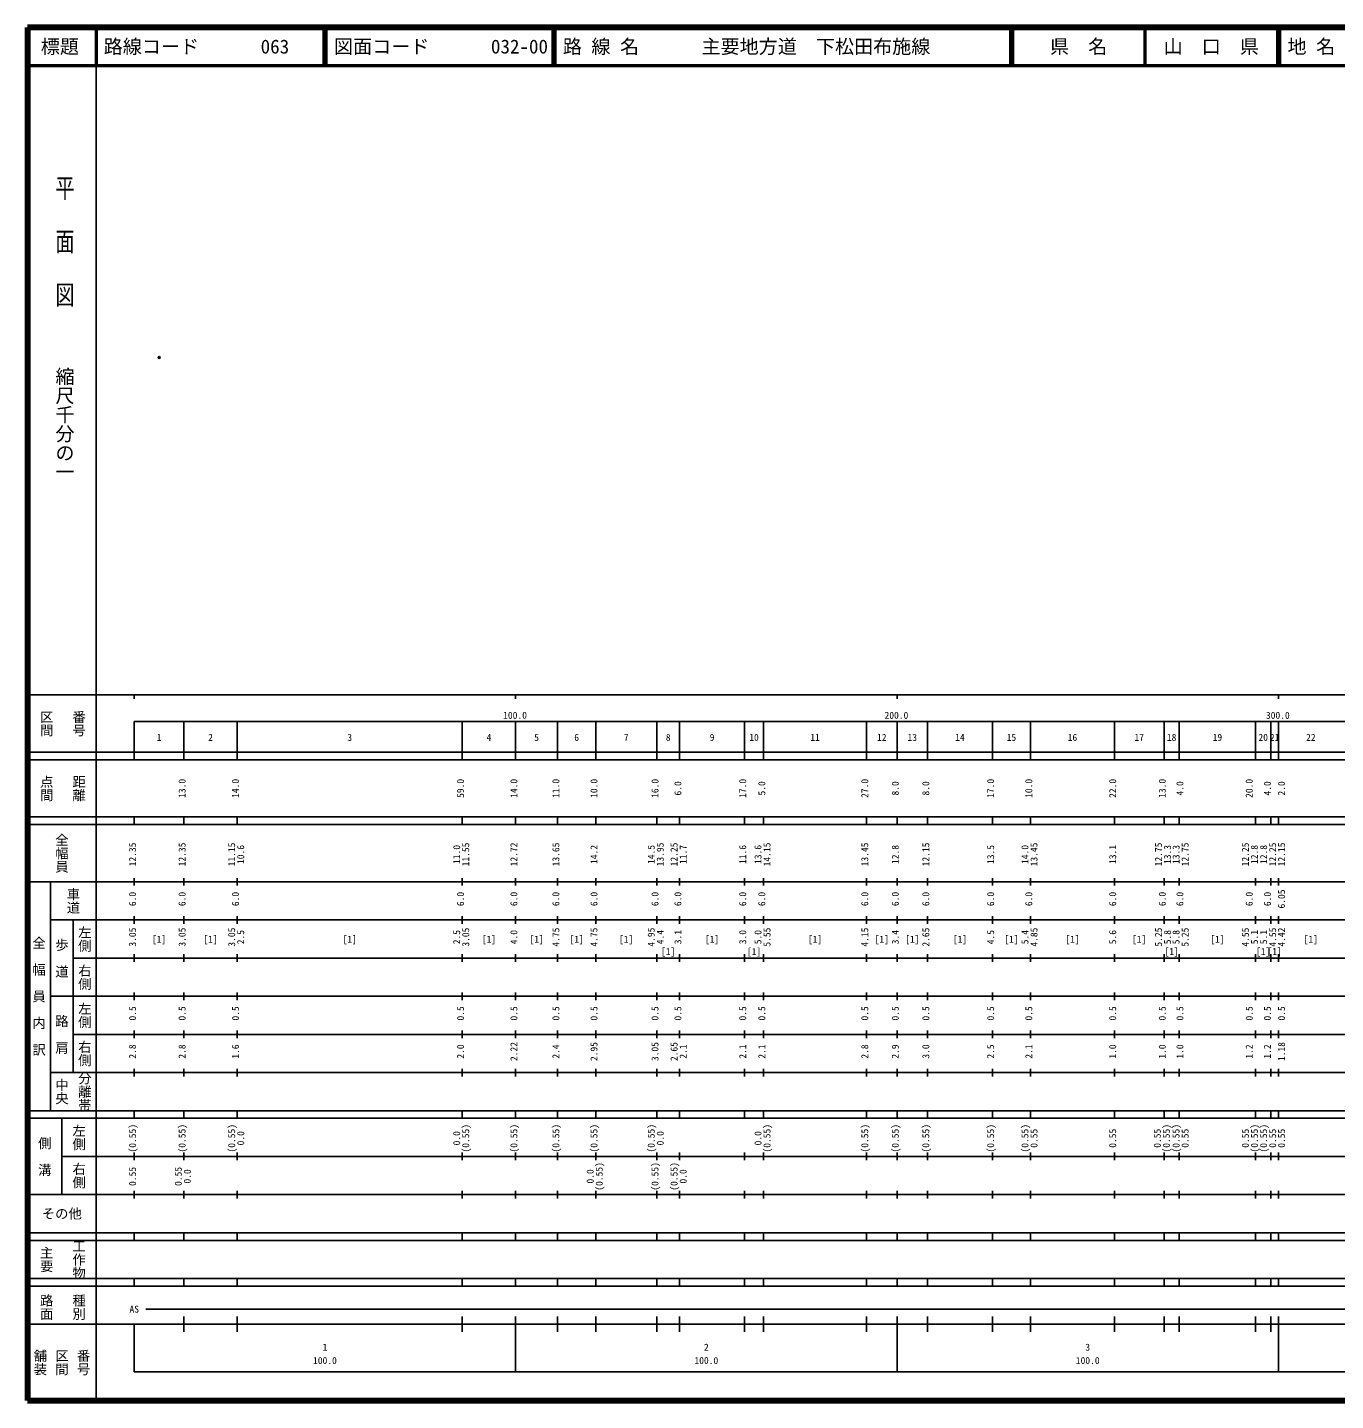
# Model space of a CAD drawing. Units: millimetres on the paper. Extents: x 40 to 680, y 20 to 380.
# Drawn here: x 40 to 383, y 20 to 380 of the extents above; entities that cross this region are included whole.
import ezdxf
from ezdxf.enums import TextEntityAlignment as Align

# ---------------------------------------------------------------- set-up
doc = ezdxf.new("R2010")
doc.units = ezdxf.units.MM
doc.header["$PDMODE"] = 32
doc.header["$PDSIZE"] = 0.5
doc.layers.add('M-OTRS', color=6, linetype='Continuous')
doc.layers.add('M-TTL-TXT', color=7, linetype='Continuous')
for name, color, linetype, lineweight in [('M-TTL', 2, 'Continuous', 140), ('M-TTL-BAND', 7, 'Continuous', 25), ('M-TTL-LINE', 7, 'Continuous', 50)]:
    doc.layers.add(name, color=color, linetype=linetype, lineweight=lineweight)
doc.styles.add('@ＭＳ ゴシック', font='')
doc.styles.add('ＭＳ ゴシック', font='')
doc.styles.get('@ＭＳ ゴシック').set_extended_font_data('@MS Gothic')
doc.styles.get('ＭＳ ゴシック').set_extended_font_data('MS Gothic')

msp = doc.modelspace()

# ---------------------------------------------------------------- linework, layer by layer
at = {"layer": 'M-OTRS'}
msp.add_point((74.554, 293.491), dxfattribs=at)
at = {"layer": 'M-TTL'}
for p, q in [((40, 380), (40, 20)), ((680, 380), (40, 380)), ((40, 20), (680, 20))]:
    msp.add_line(p, q, dxfattribs=at)
at = {"layer": 'M-TTL-BAND'}
for p, q in [((58, 370), (58, 20)), ((40, 205), (579, 205)), ((68, 205), (68, 204)), ((168, 205), (168, 204)), ((268, 205), (268, 204)), ((368, 205), (368, 204)), ((68, 198), (579, 198)), ((68, 198), (68, 188)), ((81, 188), (81, 198)), ((95, 188), (95, 198)), ((154, 188), (154, 198)), ((168, 188), (168, 198)), ((179, 188), (179, 198)), ((189, 188), (189, 198)), ((205, 188), (205, 198)), ((211, 188), (211, 198)), ((228, 188), (228, 198)), ((233, 188), (233, 198)), ((260, 188), (260, 198)), ((268, 188), (268, 198)), ((276, 188), (276, 198)), ((293, 188), (293, 198)), ((303, 188), (303, 198)), ((325, 188), (325, 198)), ((338, 188), (338, 198)), ((342, 188), (342, 198)), ((362, 188), (362, 198)), ((366, 188), (366, 198)), ((368, 188), (368, 198)), ((40, 190), (579, 190)), ((40, 188), (579, 188)), ((40, 173), (579, 173)), ((68, 171), (68, 173)), ((81, 171), (81, 173)), ((95, 171), (95, 173)), ((154, 171), (154, 173)), ((168, 171), (168, 173)), ((179, 171), (179, 173)), ((189, 171), (189, 173)), ((205, 171), (205, 173)), ((211, 171), (211, 173)), ((228, 171), (228, 173)), ((233, 171), (233, 173)), ((260, 171), (260, 173)), ((268, 171), (268, 173)), ((276, 171), (276, 173)), ((293, 171), (293, 173)), ((303, 171), (303, 173)), ((325, 171), (325, 173)), ((338, 171), (338, 173)), ((342, 171), (342, 173)), ((362, 171), (362, 173)), ((366, 171), (366, 173)), ((368, 171), (368, 173)), ((40, 171), (579, 171)), ((40, 156), (579, 156)), ((46, 96), (46, 156)), ((68, 155), (68, 157)), ((81, 155), (81, 157)), ((95, 155), (95, 157)), ((154, 155), (154, 157)), ((168, 155), (168, 157)), ((179, 155), (179, 157)), ((189, 155), (189, 157)), ((205, 155), (205, 157)), ((211, 155), (211, 157)), ((228, 155), (228, 157)), ((233, 155), (233, 157)), ((260, 155), (260, 157)), ((268, 155), (268, 157)), ((276, 155), (276, 157)), ((293, 155), (293, 157)), ((303, 155), (303, 157)), ((325, 155), (325, 157)), ((338, 155), (338, 157)), ((342, 155), (342, 157)), ((362, 155), (362, 157)), ((366, 155), (366, 157)), ((368, 155), (368, 157)), ((46, 146), (579, 146)), ((52, 146), (52, 106)), ((68, 145), (68, 147)), ((81, 145), (81, 147)), ((95, 145), (95, 147)), ((154, 145), (154, 147)), ((168, 145), (168, 147)), ((179, 145), (179, 147)), ((189, 145), (189, 147)), ((205, 145), (205, 147)), ((211, 145), (211, 147)), ((228, 145), (228, 147)), ((233, 145), (233, 147)), ((260, 145), (260, 147)), ((268, 145), (268, 147)), ((276, 145), (276, 147)), ((293, 145), (293, 147)), ((303, 145), (303, 147)), ((325, 145), (325, 147)), ((338, 145), (338, 147)), ((342, 145), (342, 147)), ((362, 145), (362, 147)), ((366, 145), (366, 147)), ((368, 145), (368, 147)), ((68, 135), (68, 137)), ((81, 135), (81, 137)), ((95, 135), (95, 137)), ((154, 135), (154, 137)), ((168, 135), (168, 137)), ((179, 135), (179, 137)), ((189, 135), (189, 137)), ((205, 135), (205, 137)), ((211, 135), (211, 137)), ((228, 135), (228, 137)), ((233, 135), (233, 137)), ((260, 135), (260, 137)), ((268, 135), (268, 137)), ((276, 135), (276, 137)), ((293, 135), (293, 137)), ((303, 135), (303, 137)), ((325, 135), (325, 137)), ((338, 135), (338, 137)), ((342, 135), (342, 137)), ((362, 135), (362, 137)), ((366, 135), (366, 137)), ((368, 135), (368, 137)), ((52, 136), (579, 136)), ((46, 126), (579, 126)), ((68, 125), (68, 127)), ((81, 125), (81, 127)), ((95, 125), (95, 127)), ((154, 125), (154, 127)), ((168, 125), (168, 127)), ((179, 125), (179, 127)), ((189, 125), (189, 127)), ((205, 125), (205, 127)), ((211, 125), (211, 127)), ((228, 125), (228, 127)), ((233, 125), (233, 127)), ((260, 125), (260, 127)), ((268, 125), (268, 127)), ((276, 125), (276, 127)), ((293, 125), (293, 127)), ((303, 125), (303, 127)), ((325, 125), (325, 127)), ((338, 125), (338, 127)), ((342, 125), (342, 127)), ((362, 125), (362, 127)), ((366, 125), (366, 127)), ((368, 125), (368, 127)), ((52, 116), (579, 116)), ((68, 115), (68, 117)), ((81, 115), (81, 117)), ((95, 115), (95, 117)), ((154, 115), (154, 117)), ((168, 115), (168, 117)), ((179, 115), (179, 117)), ((189, 115), (189, 117)), ((205, 115), (205, 117)), ((211, 115), (211, 117)), ((228, 115), (228, 117)), ((233, 115), (233, 117)), ((260, 115), (260, 117)), ((268, 115), (268, 117)), ((276, 115), (276, 117)), ((293, 115), (293, 117)), ((303, 115), (303, 117)), ((325, 115), (325, 117)), ((338, 115), (338, 117)), ((342, 115), (342, 117)), ((362, 115), (362, 117)), ((366, 115), (366, 117)), ((368, 115), (368, 117)), ((46, 106), (579, 106)), ((68, 105), (68, 107)), ((81, 105), (81, 107)), ((95, 105), (95, 107)), ((154, 105), (154, 107)), ((168, 105), (168, 107)), ((179, 105), (179, 107)), ((189, 105), (189, 107)), ((205, 105), (205, 107)), ((211, 105), (211, 107)), ((228, 105), (228, 107)), ((233, 105), (233, 107)), ((260, 105), (260, 107)), ((268, 105), (268, 107)), ((276, 105), (276, 107)), ((293, 105), (293, 107)), ((303, 105), (303, 107)), ((325, 105), (325, 107)), ((338, 105), (338, 107)), ((342, 105), (342, 107)), ((362, 105), (362, 107)), ((366, 105), (366, 107)), ((368, 105), (368, 107)), ((40, 96), (579, 96)), ((40, 94), (579, 94)), ((49, 94), (49, 74)), ((68, 94), (68, 96)), ((81, 94), (81, 96)), ((95, 94), (95, 96)), ((154, 94), (154, 96)), ((168, 94), (168, 96)), ((179, 94), (179, 96)), ((189, 94), (189, 96)), ((205, 94), (205, 96)), ((211, 94), (211, 96)), ((228, 94), (228, 96)), ((233, 94), (233, 96)), ((260, 94), (260, 96)), ((268, 94), (268, 96)), ((276, 94), (276, 96)), ((293, 94), (293, 96)), ((303, 94), (303, 96)), ((325, 94), (325, 96)), ((338, 94), (338, 96)), ((342, 94), (342, 96)), ((362, 94), (362, 96)), ((366, 94), (366, 96)), ((368, 94), (368, 96)), ((49, 84), (579, 84)), ((68, 83), (68, 85)), ((81, 83), (81, 85)), ((95, 83), (95, 85)), ((154, 83), (154, 85)), ((168, 83), (168, 85)), ((179, 83), (179, 85)), ((189, 83), (189, 85)), ((205, 83), (205, 85)), ((211, 83), (211, 85)), ((228, 83), (228, 85)), ((233, 83), (233, 85)), ((260, 83), (260, 85)), ((268, 83), (268, 85)), ((276, 83), (276, 85)), ((293, 83), (293, 85)), ((303, 83), (303, 85)), ((325, 83), (325, 85)), ((338, 83), (338, 85)), ((342, 83), (342, 85)), ((362, 83), (362, 85)), ((366, 83), (366, 85)), ((368, 83), (368, 85)), ((40, 74), (579, 74)), ((68, 73), (68, 75)), ((81, 73), (81, 75)), ((95, 73), (95, 75)), ((154, 73), (154, 75)), ((168, 73), (168, 75)), ((179, 73), (179, 75)), ((189, 73), (189, 75)), ((205, 73), (205, 75)), ((211, 73), (211, 75)), ((228, 73), (228, 75)), ((233, 73), (233, 75)), ((260, 73), (260, 75)), ((268, 73), (268, 75)), ((276, 73), (276, 75)), ((293, 73), (293, 75)), ((303, 73), (303, 75)), ((325, 73), (325, 75)), ((338, 73), (338, 75)), ((342, 73), (342, 75)), ((362, 73), (362, 75)), ((366, 73), (366, 75)), ((368, 73), (368, 75)), ((40, 64), (579, 64)), ((40, 62), (579, 62)), ((68, 62), (68, 64)), ((81, 62), (81, 64)), ((95, 62), (95, 64)), ((154, 62), (154, 64)), ((168, 62), (168, 64)), ((179, 62), (179, 64)), ((189, 62), (189, 64)), ((205, 62), (205, 64)), ((211, 62), (211, 64)), ((228, 62), (228, 64)), ((233, 62), (233, 64)), ((260, 62), (260, 64)), ((268, 62), (268, 64)), ((276, 62), (276, 64)), ((293, 62), (293, 64)), ((303, 62), (303, 64)), ((325, 62), (325, 64)), ((338, 62), (338, 64)), ((342, 62), (342, 64)), ((362, 62), (362, 64)), ((366, 62), (366, 64)), ((368, 62), (368, 64)), ((40, 52), (579, 52)), ((68, 50), (68, 52)), ((81, 50), (81, 52)), ((95, 50), (95, 52)), ((154, 50), (154, 52)), ((168, 50), (168, 52)), ((179, 50), (179, 52)), ((189, 50), (189, 52)), ((205, 50), (205, 52)), ((211, 50), (211, 52)), ((228, 50), (228, 52)), ((233, 50), (233, 52)), ((260, 50), (260, 52)), ((268, 50), (268, 52)), ((276, 50), (276, 52)), ((293, 50), (293, 52)), ((303, 50), (303, 52)), ((325, 50), (325, 52)), ((338, 50), (338, 52)), ((342, 50), (342, 52)), ((362, 50), (362, 52)), ((366, 50), (366, 52)), ((368, 50), (368, 52)), ((40, 50), (579, 50)), ((71, 44), (565, 44)), ((40, 40), (579, 40)), ((68, 40), (68, 27.5)), ((81, 38), (81, 42)), ((95, 38), (95, 42)), ((154, 38), (154, 42)), ((168, 27.5), (168, 42)), ((179, 38), (179, 42)), ((189, 38), (189, 42)), ((205, 38), (205, 42)), ((211, 38), (211, 42)), ((228, 38), (228, 42)), ((233, 38), (233, 42)), ((260, 38), (260, 42)), ((268, 27.5), (268, 42)), ((276, 38), (276, 42)), ((293, 38), (293, 42)), ((303, 38), (303, 42)), ((325, 38), (325, 42)), ((338, 38), (338, 42)), ((342, 38), (342, 42)), ((362, 38), (362, 42)), ((366, 38), (366, 42)), ((368, 27.5), (368, 42)), ((68, 27.5), (579, 27.5))]:
    msp.add_line(p, q, dxfattribs=at)
at = {"layer": 'M-TTL-LINE'}
for p, q in [((58, 380), (58, 370)), ((117.75, 380), (117.75, 370)), ((118.25, 380), (118.25, 370)), ((177.75, 380), (177.75, 370)), ((178.25, 380), (178.25, 370)), ((297.75, 380), (297.75, 370)), ((298.25, 380), (298.25, 370)), ((333, 380), (333, 370)), ((367.75, 380), (367.75, 370)), ((368.25, 380), (368.25, 370)), ((40, 370), (680, 370))]:
    msp.add_line(p, q, dxfattribs=at)

# ---------------------------------------------------------------- texts
at = {"layer": 'M-TTL-BAND', "style": '@ＭＳ ゴシック', "width": 1.4}
msp.add_text('平  面  図', height=3.666, rotation=270, dxfattribs=at).set_placement((49.777, 306.475), align=Align.MIDDLE_RIGHT)
at = {"layer": 'M-TTL-BAND', "style": '@ＭＳ ゴシック'}
msp.add_text('縮尺千分の一', height=3.666, rotation=270, dxfattribs=at).set_placement((49.777, 261.03), align=Align.MIDDLE_RIGHT)
for s, p in [('区間', (45, 197.5)), ('番号', (53.5, 197.5)), ('点間', (45, 180.5)), ('距離', (53.5, 180.5)), ('全幅員', (49, 163.5)), ('車道', (52, 151)), ('左側', (55, 141)), ('全\u3000幅\u3000員\u3000内\u3000訳', (43, 126)), ('歩\u3000道', (49, 136)), ('右側', (55, 131)), ('左側', (55, 121)), ('路\u3000肩', (49, 116)), ('右側', (55, 111)), ('分離帯', (55, 101)), ('中央', (49, 101)), ('左側', (53.5, 89)), ('側\u3000溝', (44.5, 84)), ('右側', (53.5, 79)), ('工作物', (53.5, 57)), ('主要', (45, 57)), ('路面', (45, 44.5)), ('種別', (53.5, 44.5)), ('舗装', (43.333, 30)), ('区間', (49, 30)), ('番号', (54.667, 30))]:
    msp.add_text(s, height=2.566, rotation=270, dxfattribs=at).set_placement(p, align=Align.MIDDLE_CENTER)
at = {"layer": 'M-TTL-BAND', "style": 'ＭＳ ゴシック'}
for s, p in [('100.0', (167.844, 198.195)), ('200.0', (267.844, 198.195)), ('300.0', (367.844, 198.195)), ('1', (74.5, 192.405)), ('2', (88, 192.405)), ('3', (124.5, 192.405)), ('4', (161, 192.405)), ('5', (173.5, 192.405)), ('6', (184, 192.405)), ('7', (197, 192.405)), ('8', (208, 192.405)), ('9', (219.5, 192.405)), ('10', (230.5, 192.405)), ('11', (246.5, 192.405)), ('12', (264, 192.405)), ('13', (272, 192.405)), ('14', (284.5, 192.405)), ('15', (298, 192.405)), ('16', (314, 192.405)), ('17', (331.5, 192.405)), ('18', (340, 192.405)), ('19', (352, 192.405)), ('20', (364, 192.405)), ('21', (367, 192.405)), ('22', (376.5, 192.405)), ('[1]', (74.5, 139.5)), ('[1]', (88, 139.5)), ('[1]', (124.5, 139.5)), ('[1]', (161, 139.5)), ('[1]', (173.5, 139.5)), ('[1]', (184, 139.5)), ('[1]', (197, 139.5)), ('[1]', (219.5, 139.5)), ('[1]', (246.5, 139.5)), ('[1]', (264, 139.5)), ('[1]', (272, 139.5)), ('[1]', (284.5, 139.5)), ('[1]', (298, 139.5)), ('[1]', (314, 139.5)), ('[1]', (331.5, 139.5)), ('[1]', (352, 139.5)), ('[1]', (376.5, 139.5)), ('[1]', (208, 136.28)), ('[1]', (230.5, 136.233)), ('[1]', (340, 136.28)), ('[1]', (364, 136.28)), ('[1]', (367, 136.28)), ('AS', (68, 42.5)), ('1', (118, 32.523)), ('2', (218, 32.523)), ('3', (318, 32.523)), ('100.0', (118, 29.033)), ('100.0', (218, 29.033)), ('100.0', (318, 29.033))]:
    msp.add_text(s, height=1.833, dxfattribs=at).set_placement(p, align=Align.BOTTOM_CENTER)
for s, p in [('13.0', (82, 180.5)), ('14.0', (96, 180.5)), ('59.0', (155, 180.5)), ('14.0', (169, 180.5)), ('11.0', (180, 180.5)), ('10.0', (190, 180.5)), ('16.0', (206, 180.5)), ('6.0', (212, 180.5)), ('17.0', (229, 180.5)), ('5.0', (234, 180.5)), ('27.0', (261, 180.5)), ('8.0', (269, 180.5)), ('8.0', (277, 180.5)), ('17.0', (294, 180.5)), ('10.0', (304, 180.5)), ('22.0', (326, 180.5)), ('13.0', (339, 180.5)), ('4.0', (343.622, 180.5)), ('20.0', (361.794, 180.5)), ('4.0', (366.572, 180.5)), ('2.0', (370.264, 180.5)), ('12.35', (69, 163.174)), ('12.35', (82, 163.174)), ('11.15', (95, 163.174)), ('11.55', (156.37, 163.174)), ('12.72', (169, 163.174)), ('13.65', (180, 163.174)), ('13.95', (207.37, 163.174)), ('12.25', (211, 163.174)), ('14.15', (235.37, 163.174)), ('13.45', (261, 163.174)), ('12.15', (277, 163.174)), ('13.45', (305.37, 163.174)), ('12.75', (338, 163.174)), ('12.75', (344.992, 163.174)), ('12.25', (360.794, 163.174)), ('12.25', (367.942, 163.174)), ('12.15', (370.264, 163.174)), ('10.6', (97.37, 163.174)), ('11.0', (154, 163.174)), ('14.2', (190, 163.174)), ('14.5', (205, 163.174)), ('11.7', (213.37, 163.174)), ('11.6', (229, 163.174)), ('13.6', (233, 163.174)), ('12.8', (269, 163.174)), ('13.5', (294, 163.174)), ('14.0', (303, 163.174)), ('13.1', (326, 163.174)), ('13.3', (340.37, 163.174)), ('13.3', (342.622, 163.174)), ('12.8', (363.164, 163.174)), ('12.8', (365.572, 163.174)), ('6.0', (69, 151.5)), ('6.0', (82, 151.5)), ('6.0', (96, 151.5)), ('6.0', (155, 151.5)), ('6.0', (169, 151.5)), ('6.0', (180, 151.5)), ('6.0', (190, 151.5)), ('6.0', (206, 151.5)), ('6.0', (212, 151.5)), ('6.0', (229, 151.5)), ('6.0', (234, 151.5)), ('6.0', (261, 151.5)), ('6.0', (269, 151.5)), ('6.0', (277, 151.5)), ('6.0', (294, 151.5)), ('6.0', (304, 151.5)), ('6.0', (326, 151.5)), ('6.0', (339, 151.5)), ('6.0', (343.622, 151.5)), ('6.0', (361.794, 151.5)), ('6.0', (366.572, 151.5)), ('6.05', (370.264, 151.5)), ('3.05', (69, 141.5)), ('3.05', (82, 141.5)), ('3.05', (95, 141.5)), ('2.5', (97.37, 141.5)), ('2.5', (154, 141.5)), ('3.05', (156.37, 141.5)), ('4.0', (169, 141.5)), ('4.75', (180, 141.5)), ('4.75', (190, 141.5)), ('4.95', (205, 141.5)), ('4.4', (207.37, 141.5)), ('3.1', (212, 141.5)), ('3.0', (229, 141.5)), ('5.0', (233, 141.5)), ('5.55', (235.37, 141.5)), ('4.15', (261, 141.5)), ('3.4', (269, 141.5)), ('2.65', (277, 141.5)), ('4.5', (294, 141.5)), ('5.4', (303, 141.5)), ('4.85', (305.37, 141.5)), ('5.6', (326, 141.5)), ('5.25', (338, 141.5)), ('5.8', (340.37, 141.5)), ('5.8', (342.622, 141.5)), ('5.25', (344.992, 141.5)), ('4.55', (360.794, 141.5)), ('5.1', (363.164, 141.5)), ('5.1', (365.572, 141.5)), ('4.55', (367.942, 141.5)), ('4.42', (370.264, 141.5)), ('0.5', (69, 121.5)), ('0.5', (82, 121.5)), ('0.5', (96, 121.5)), ('0.5', (155, 121.5)), ('0.5', (169, 121.5)), ('0.5', (180, 121.5)), ('0.5', (190, 121.5)), ('0.5', (206, 121.5)), ('0.5', (212, 121.5)), ('0.5', (229, 121.5)), ('0.5', (234, 121.5)), ('0.5', (261, 121.5)), ('0.5', (269, 121.5)), ('0.5', (277, 121.5)), ('0.5', (294, 121.5)), ('0.5', (304, 121.5)), ('0.5', (326, 121.5)), ('0.5', (339, 121.5)), ('0.5', (343.622, 121.5)), ('0.5', (361.794, 121.5)), ('0.5', (366.572, 121.5)), ('0.5', (370.264, 121.5)), ('2.8', (69, 111.5)), ('2.8', (82, 111.5)), ('1.6', (96, 111.5)), ('2.0', (155, 111.5)), ('2.22', (169, 111.5)), ('2.4', (180, 111.5)), ('2.95', (190, 111.5)), ('3.05', (206, 111.5)), ('2.65', (211, 111.5)), ('2.1', (213.37, 111.5)), ('2.1', (229, 111.5)), ('2.1', (234, 111.5)), ('2.8', (261, 111.5)), ('2.9', (269, 111.5)), ('3.0', (277, 111.5)), ('2.5', (294, 111.5)), ('2.1', (304, 111.5)), ('1.0', (326, 111.5)), ('1.0', (339, 111.5)), ('1.0', (343.622, 111.5)), ('1.2', (361.794, 111.5)), ('1.2', (366.572, 111.5)), ('1.18', (370.264, 111.5)), ('(0.55)', (69, 88.764)), ('(0.55)', (82, 88.764)), ('(0.55)', (95, 88.764)), ('0.0', (97.37, 88.764)), ('0.0', (154, 88.764)), ('(0.55)', (156.37, 88.764)), ('(0.55)', (169, 88.764)), ('(0.55)', (180, 88.764)), ('(0.55)', (190, 88.764)), ('(0.55)', (205, 88.764)), ('0.0', (207.37, 88.764)), ('0.0', (233, 88.764)), ('(0.55)', (235.37, 88.764)), ('(0.55)', (261, 88.764)), ('(0.55)', (269, 88.764)), ('(0.55)', (277, 88.764)), ('(0.55)', (294, 88.764)), ('(0.55)', (303, 88.764)), ('0.55', (305.37, 88.764)), ('0.55', (326, 88.764)), ('0.55', (337.708, 88.764)), ('(0.55)', (340.078, 88.764)), ('(0.55)', (342.622, 88.764)), ('0.55', (344.992, 88.764)), ('0.55', (360.794, 88.764)), ('(0.55)', (363.164, 88.764)), ('(0.55)', (365.572, 88.764)), ('0.55', (367.942, 88.764)), ('0.55', (370.264, 88.764)), ('0.55', (69, 78.764)), ('0.55', (81, 78.764)), ('0.0', (83.37, 78.764)), ('0.0', (189, 78.764)), ('(0.55)', (191.37, 78.764)), ('(0.55)', (206, 78.764)), ('(0.55)', (211, 78.764)), ('0.0', (213.37, 78.764))]:
    msp.add_text(s, height=1.833, rotation=90, dxfattribs=at).set_placement(p, align=Align.BOTTOM_CENTER)
msp.add_text('その他', height=2.566, dxfattribs=at).set_placement((49, 69), align=Align.MIDDLE_CENTER)
at = {"layer": 'M-TTL-TXT', "style": 'ＭＳ ゴシック'}
for s, p in [('標題', (48.5, 375)), ('県\u3000名', (315.625, 375)), ('山\u3000口\u3000県', (350.375, 375))]:
    msp.add_text(s, height=3.666, dxfattribs=at).set_placement(p, align=Align.MIDDLE_CENTER)
for s, p in [('路線コード', (60, 375)), ('063', (101.142, 375)), ('図面コード', (120.38, 375)), ('032-00', (161.521, 375)), ('路 線 名', (180.38, 375)), ('主要地方道\u3000下松田布施線', (216.734, 375)), ('地 名', (370.38, 375))]:
    msp.add_text(s, height=3.666, dxfattribs=at).set_placement(p, align=Align.MIDDLE_LEFT)

doc.saveas('drawing.dxf')
